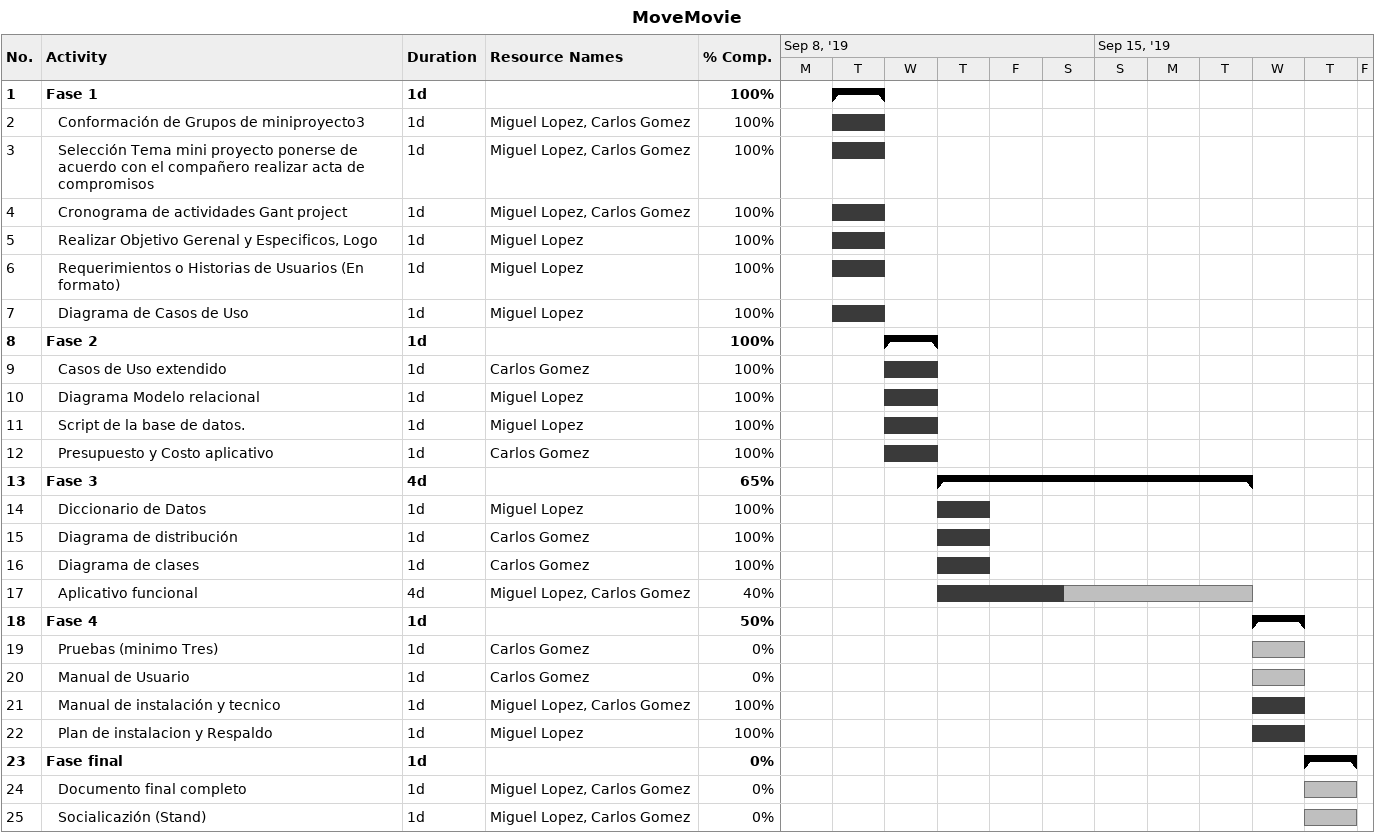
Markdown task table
MoveMovie

| ID | Level | Task | Duration | Start | Finish | Resources | % complete |
|---|---|---|---|---|---|---|---|
| 1 | 1 | **Fase 1** | 1d | 2019-09-10 | 2019-09-10 |  | 100 |
| 2 | 2 | Conformación de Grupos de miniproyecto3 | 1d | 2019-09-10 | 2019-09-10 | Miguel Lopez, Carlos Gomez | 100 |
| 3 | 2 | Selección Tema mini proyecto ponerse de acuerdo con el compañero realizar acta de compromisos | 1d | 2019-09-10 | 2019-09-10 | Miguel Lopez, Carlos Gomez | 100 |
| 4 | 2 | Cronograma de actividades Gant project | 1d | 2019-09-10 | 2019-09-10 | Miguel Lopez, Carlos Gomez | 100 |
| 5 | 2 | Realizar Objetivo Gerenal y Especificos, Logo | 1d | 2019-09-10 | 2019-09-10 | Miguel Lopez | 100 |
| 6 | 2 | Requerimientos o Historias de Usuarios (En formato) | 1d | 2019-09-10 | 2019-09-10 | Miguel Lopez | 100 |
| 7 | 2 | Diagrama de Casos de Uso | 1d | 2019-09-10 | 2019-09-10 | Miguel Lopez | 100 |
| 8 | 1 | **Fase 2** | 1d | 2019-09-11 | 2019-09-11 |  | 100 |
| 9 | 2 | Casos de Uso extendido | 1d | 2019-09-11 | 2019-09-11 | Carlos Gomez | 100 |
| 10 | 2 | Diagrama Modelo relacional | 1d | 2019-09-11 | 2019-09-11 | Miguel Lopez | 100 |
| 11 | 2 | Script de la base de datos. | 1d | 2019-09-11 | 2019-09-11 | Miguel Lopez | 100 |
| 12 | 2 | Presupuesto y Costo aplicativo | 1d | 2019-09-11 | 2019-09-11 | Carlos Gomez | 100 |
| 13 | 1 | **Fase 3** | 4d | 2019-09-12 | 2019-09-17 |  | 65 |
| 14 | 2 | Diccionario de Datos | 1d | 2019-09-12 | 2019-09-12 | Miguel Lopez | 100 |
| 15 | 2 | Diagrama de distribución | 1d | 2019-09-12 | 2019-09-12 | Carlos Gomez | 100 |
| 16 | 2 | Diagrama de clases | 1d | 2019-09-12 | 2019-09-12 | Carlos Gomez | 100 |
| 17 | 2 | Aplicativo funcional | 4d | 2019-09-12 | 2019-09-17 | Miguel Lopez, Carlos Gomez | 40 |
| 18 | 1 | **Fase 4** | 1d | 2019-09-18 | 2019-09-18 |  | 50 |
| 19 | 2 | Pruebas (minimo Tres) | 1d | 2019-09-18 | 2019-09-18 | Carlos Gomez | 0 |
| 20 | 2 | Manual de Usuario | 1d | 2019-09-18 | 2019-09-18 | Carlos Gomez | 0 |
| 21 | 2 | Manual de instalación y tecnico | 1d | 2019-09-18 | 2019-09-18 | Miguel Lopez, Carlos Gomez | 100 |
| 22 | 2 | Plan de instalacion y Respaldo | 1d | 2019-09-18 | 2019-09-18 | Miguel Lopez | 100 |
| 23 | 1 | **Fase final** | 1d | 2019-09-19 | 2019-09-19 |  | 0 |
| 24 | 2 | Documento final completo | 1d | 2019-09-19 | 2019-09-19 | Miguel Lopez, Carlos Gomez | 0 |
| 25 | 2 | Socialicazión (Stand) | 1d | 2019-09-19 | 2019-09-19 | Miguel Lopez, Carlos Gomez | 0 |
